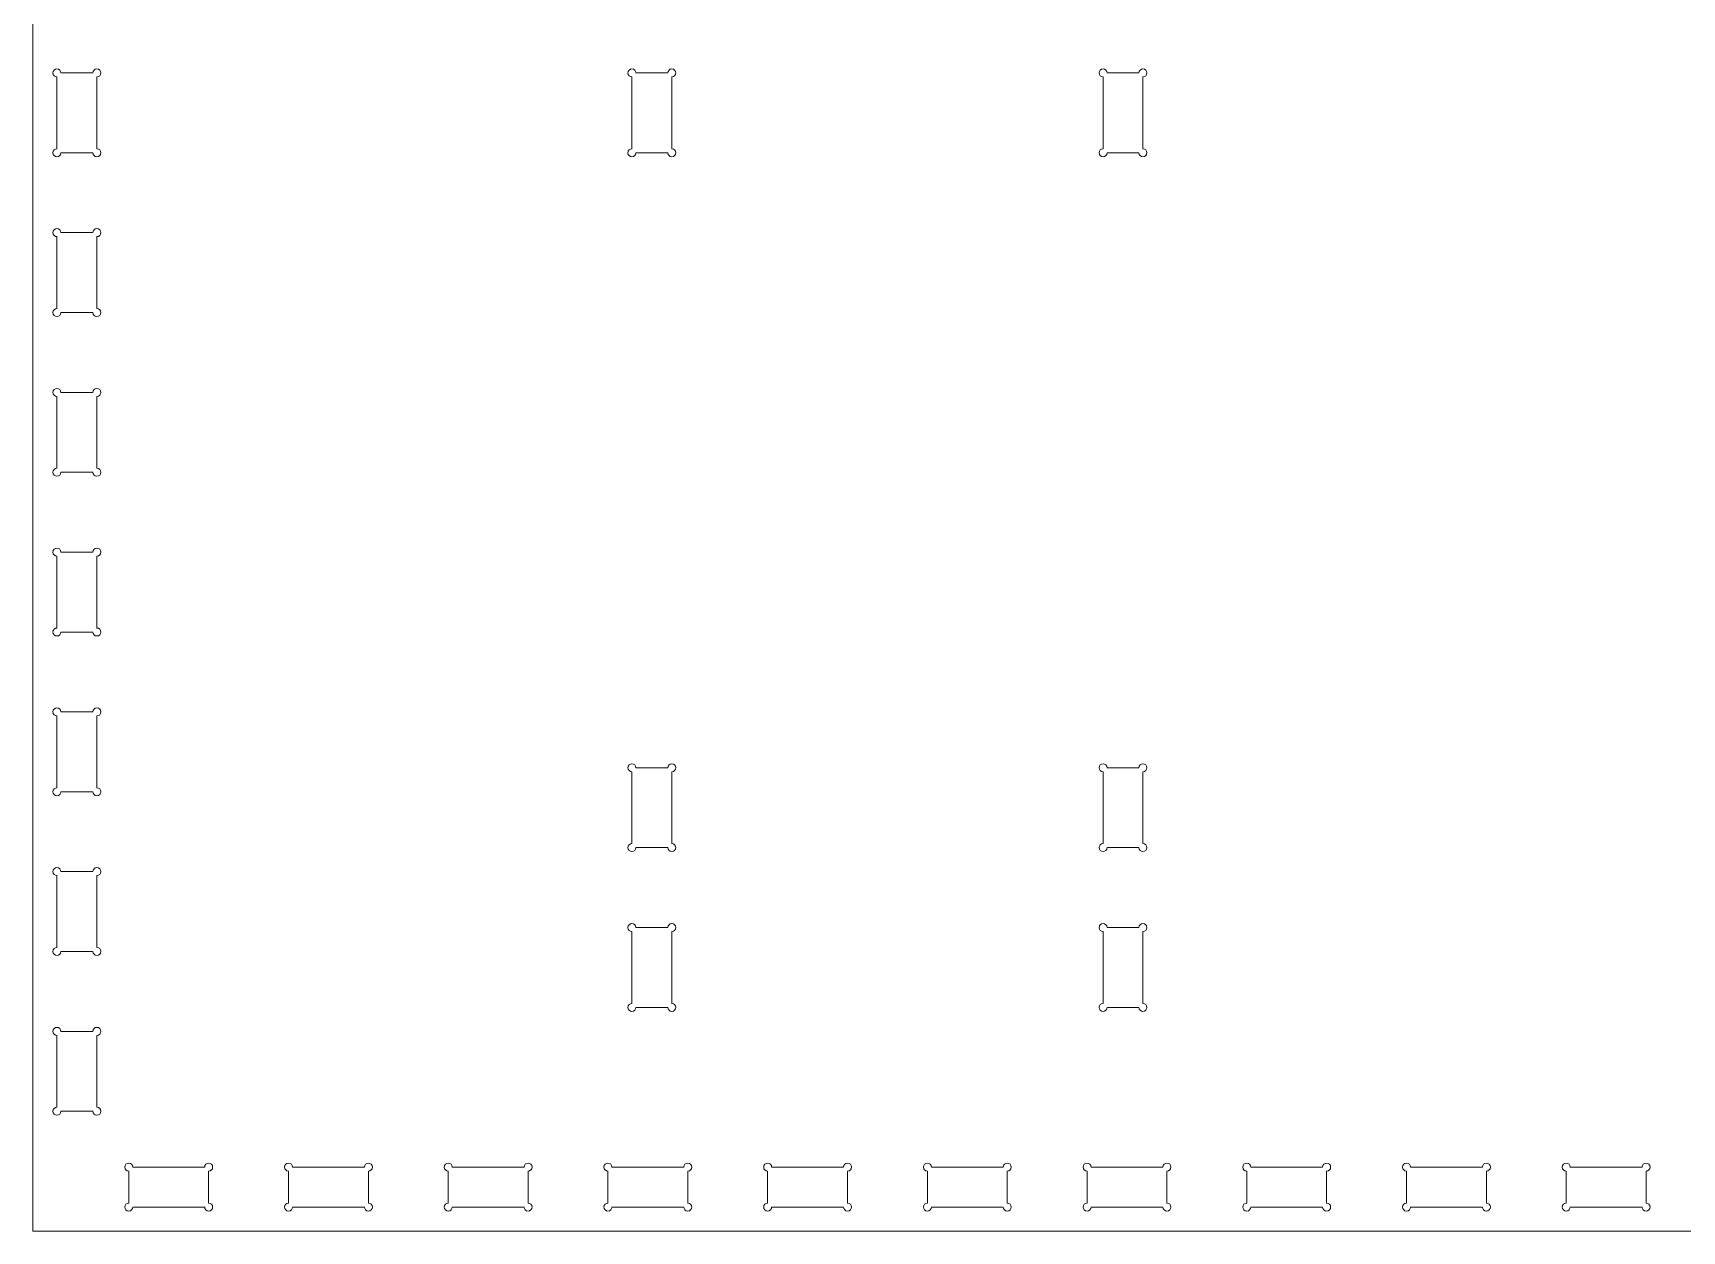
# Model space of a CAD drawing. Header units: millimetres. Extents: x -300 to 100, y -150 to 150.
# Drawn here: x -300 to -93.5, y -150 to 0 of the extents above; entities that cross this region are included whole.
import ezdxf

# ---------------------------------------------------------------- set-up
doc = ezdxf.new("R2010")
doc.units = ezdxf.units.MM
doc.header["$MEASUREMENT"] = 0
doc.layers.add('Layer 1', color=7, linetype='Continuous')

msp = doc.modelspace()

# ---------------------------------------------------------------- linework, layer by layer
at = {"layer": 'Layer 1', "color": 250, "lineweight": 9}
for points, knots in [([(100, 150), (100, 150), (100, -150), (100, -150), (100, -150), (100, -150), (-300, -150), (-300, -150), (-300, -150), (-300, -150), (-300, 150), (-300, 150), (-300, 150), (-300, 150), (100, 150), (100, 150)], [0, 0, 0, 0, 0.25, 0.25, 0.25, 0.25, 0.5, 0.5, 0.5, 0.5, 0.75, 0.75, 0.75, 0.75, 1, 1, 1, 1]), ([(-291.5, -15), (-291.5, -15.2761), (-291.7239, -15.5), (-292, -15.5), (-292, -15.5), (-292.2761, -15.5), (-292.5, -15.2761), (-292.5, -15), (-292.5, -15), (-292.5, -15), (-296.5, -15), (-296.5, -15), (-296.5, -15), (-296.5, -15.2761), (-296.7239, -15.5), (-297, -15.5), (-297, -15.5), (-297.2761, -15.5), (-297.5, -15.2761), (-297.5, -15), (-297.5, -15), (-297.5, -14.7239), (-297.2761, -14.5), (-297, -14.5), (-297, -14.5), (-297, -14.5), (-297, -5.5), (-297, -5.5), (-297, -5.5), (-297.2761, -5.5), (-297.5, -5.2761), (-297.5, -5), (-297.5, -5), (-297.5, -4.7239), (-297.2761, -4.5), (-297, -4.5), (-297, -4.5), (-296.7239, -4.5), (-296.5, -4.7239), (-296.5, -5), (-296.5, -5), (-296.5, -5), (-292.5, -5), (-292.5, -5), (-292.5, -5), (-292.5, -4.7239), (-292.2761, -4.5), (-292, -4.5), (-292, -4.5), (-291.7239, -4.5), (-291.5, -4.7239), (-291.5, -5), (-291.5, -5), (-291.5, -5.2761), (-291.7239, -5.5), (-292, -5.5), (-292, -5.5), (-292, -5.5), (-292, -14.5), (-292, -14.5), (-292, -14.5), (-291.7239, -14.5), (-291.5, -14.7239), (-291.5, -15)], [0, 0, 0, 0, 0.0625, 0.0625, 0.0625, 0.0625, 0.125, 0.125, 0.125, 0.125, 0.1875, 0.1875, 0.1875, 0.1875, 0.25, 0.25, 0.25, 0.25, 0.3125, 0.3125, 0.3125, 0.3125, 0.375, 0.375, 0.375, 0.375, 0.4375, 0.4375, 0.4375, 0.4375, 0.5, 0.5, 0.5, 0.5, 0.5625, 0.5625, 0.5625, 0.5625, 0.625, 0.625, 0.625, 0.625, 0.6875, 0.6875, 0.6875, 0.6875, 0.75, 0.75, 0.75, 0.75, 0.8125, 0.8125, 0.8125, 0.8125, 0.875, 0.875, 0.875, 0.875, 0.9375, 0.9375, 0.9375, 0.9375, 1, 1, 1, 1]), ([(-225.5, -5), (-225.5, -4.7239), (-225.2761, -4.5), (-225, -4.5), (-225, -4.5), (-224.7239, -4.5), (-224.5, -4.7239), (-224.5, -5), (-224.5, -5), (-224.5, -5), (-220.5, -5), (-220.5, -5), (-220.5, -5), (-220.5, -4.7239), (-220.2761, -4.5), (-220, -4.5), (-220, -4.5), (-219.7239, -4.5), (-219.5, -4.7239), (-219.5, -5), (-219.5, -5), (-219.5, -5.2761), (-219.7239, -5.5), (-220, -5.5), (-220, -5.5), (-220, -5.5), (-220, -14.5), (-220, -14.5), (-220, -14.5), (-219.7239, -14.5), (-219.5, -14.7239), (-219.5, -15), (-219.5, -15), (-219.5, -15.2761), (-219.7239, -15.5), (-220, -15.5), (-220, -15.5), (-220.2761, -15.5), (-220.5, -15.2761), (-220.5, -15), (-220.5, -15), (-220.5, -15), (-224.5, -15), (-224.5, -15), (-224.5, -15), (-224.5, -15.2761), (-224.7239, -15.5), (-225, -15.5), (-225, -15.5), (-225.2761, -15.5), (-225.5, -15.2761), (-225.5, -15), (-225.5, -15), (-225.5, -14.7239), (-225.2761, -14.5), (-225, -14.5), (-225, -14.5), (-225, -14.5), (-225, -5.5), (-225, -5.5), (-225, -5.5), (-225.2761, -5.5), (-225.5, -5.2761), (-225.5, -5)], [0, 0, 0, 0, 0.0625, 0.0625, 0.0625, 0.0625, 0.125, 0.125, 0.125, 0.125, 0.1875, 0.1875, 0.1875, 0.1875, 0.25, 0.25, 0.25, 0.25, 0.3125, 0.3125, 0.3125, 0.3125, 0.375, 0.375, 0.375, 0.375, 0.4375, 0.4375, 0.4375, 0.4375, 0.5, 0.5, 0.5, 0.5, 0.5625, 0.5625, 0.5625, 0.5625, 0.625, 0.625, 0.625, 0.625, 0.6875, 0.6875, 0.6875, 0.6875, 0.75, 0.75, 0.75, 0.75, 0.8125, 0.8125, 0.8125, 0.8125, 0.875, 0.875, 0.875, 0.875, 0.9375, 0.9375, 0.9375, 0.9375, 1, 1, 1, 1]), ([(-166.5, -5), (-166.5, -4.7239), (-166.2761, -4.5), (-166, -4.5), (-166, -4.5), (-165.7239, -4.5), (-165.5, -4.7239), (-165.5, -5), (-165.5, -5), (-165.5, -5), (-161.5, -5), (-161.5, -5), (-161.5, -5), (-161.5, -4.7239), (-161.2761, -4.5), (-161, -4.5), (-161, -4.5), (-160.7239, -4.5), (-160.5, -4.7239), (-160.5, -5), (-160.5, -5), (-160.5, -5.2761), (-160.7239, -5.5), (-161, -5.5), (-161, -5.5), (-161, -5.5), (-161, -14.5), (-161, -14.5), (-161, -14.5), (-160.7239, -14.5), (-160.5, -14.7239), (-160.5, -15), (-160.5, -15), (-160.5, -15.2761), (-160.7239, -15.5), (-161, -15.5), (-161, -15.5), (-161.2761, -15.5), (-161.5, -15.2761), (-161.5, -15), (-161.5, -15), (-161.5, -15), (-165.5, -15), (-165.5, -15), (-165.5, -15), (-165.5, -15.2761), (-165.7239, -15.5), (-166, -15.5), (-166, -15.5), (-166.2761, -15.5), (-166.5, -15.2761), (-166.5, -15), (-166.5, -15), (-166.5, -14.7239), (-166.2761, -14.5), (-166, -14.5), (-166, -14.5), (-166, -14.5), (-166, -5.5), (-166, -5.5), (-166, -5.5), (-166.2761, -5.5), (-166.5, -5.2761), (-166.5, -5)], [0, 0, 0, 0, 0.0625, 0.0625, 0.0625, 0.0625, 0.125, 0.125, 0.125, 0.125, 0.1875, 0.1875, 0.1875, 0.1875, 0.25, 0.25, 0.25, 0.25, 0.3125, 0.3125, 0.3125, 0.3125, 0.375, 0.375, 0.375, 0.375, 0.4375, 0.4375, 0.4375, 0.4375, 0.5, 0.5, 0.5, 0.5, 0.5625, 0.5625, 0.5625, 0.5625, 0.625, 0.625, 0.625, 0.625, 0.6875, 0.6875, 0.6875, 0.6875, 0.75, 0.75, 0.75, 0.75, 0.8125, 0.8125, 0.8125, 0.8125, 0.875, 0.875, 0.875, 0.875, 0.9375, 0.9375, 0.9375, 0.9375, 1, 1, 1, 1]), ([(-291.5, -35), (-291.5, -35.2761), (-291.7239, -35.5), (-292, -35.5), (-292, -35.5), (-292.2761, -35.5), (-292.5, -35.2761), (-292.5, -35), (-292.5, -35), (-292.5, -35), (-296.5, -35), (-296.5, -35), (-296.5, -35), (-296.5, -35.2761), (-296.7239, -35.5), (-297, -35.5), (-297, -35.5), (-297.2761, -35.5), (-297.5, -35.2761), (-297.5, -35), (-297.5, -35), (-297.5, -34.7239), (-297.2761, -34.5), (-297, -34.5), (-297, -34.5), (-297, -34.5), (-297, -25.5), (-297, -25.5), (-297, -25.5), (-297.2761, -25.5), (-297.5, -25.2761), (-297.5, -25), (-297.5, -25), (-297.5, -24.7239), (-297.2761, -24.5), (-297, -24.5), (-297, -24.5), (-296.7239, -24.5), (-296.5, -24.7239), (-296.5, -25), (-296.5, -25), (-296.5, -25), (-292.5, -25), (-292.5, -25), (-292.5, -25), (-292.5, -24.7239), (-292.2761, -24.5), (-292, -24.5), (-292, -24.5), (-291.7239, -24.5), (-291.5, -24.7239), (-291.5, -25), (-291.5, -25), (-291.5, -25.2761), (-291.7239, -25.5), (-292, -25.5), (-292, -25.5), (-292, -25.5), (-292, -34.5), (-292, -34.5), (-292, -34.5), (-291.7239, -34.5), (-291.5, -34.7239), (-291.5, -35)], [0, 0, 0, 0, 0.0625, 0.0625, 0.0625, 0.0625, 0.125, 0.125, 0.125, 0.125, 0.1875, 0.1875, 0.1875, 0.1875, 0.25, 0.25, 0.25, 0.25, 0.3125, 0.3125, 0.3125, 0.3125, 0.375, 0.375, 0.375, 0.375, 0.4375, 0.4375, 0.4375, 0.4375, 0.5, 0.5, 0.5, 0.5, 0.5625, 0.5625, 0.5625, 0.5625, 0.625, 0.625, 0.625, 0.625, 0.6875, 0.6875, 0.6875, 0.6875, 0.75, 0.75, 0.75, 0.75, 0.8125, 0.8125, 0.8125, 0.8125, 0.875, 0.875, 0.875, 0.875, 0.9375, 0.9375, 0.9375, 0.9375, 1, 1, 1, 1]), ([(-291.5, -55), (-291.5, -55.2761), (-291.7239, -55.5), (-292, -55.5), (-292, -55.5), (-292.2761, -55.5), (-292.5, -55.2761), (-292.5, -55), (-292.5, -55), (-292.5, -55), (-296.5, -55), (-296.5, -55), (-296.5, -55), (-296.5, -55.2761), (-296.7239, -55.5), (-297, -55.5), (-297, -55.5), (-297.2761, -55.5), (-297.5, -55.2761), (-297.5, -55), (-297.5, -55), (-297.5, -54.7239), (-297.2761, -54.5), (-297, -54.5), (-297, -54.5), (-297, -54.5), (-297, -45.5), (-297, -45.5), (-297, -45.5), (-297.2761, -45.5), (-297.5, -45.2761), (-297.5, -45), (-297.5, -45), (-297.5, -44.7239), (-297.2761, -44.5), (-297, -44.5), (-297, -44.5), (-296.7239, -44.5), (-296.5, -44.7239), (-296.5, -45), (-296.5, -45), (-296.5, -45), (-292.5, -45), (-292.5, -45), (-292.5, -45), (-292.5, -44.7239), (-292.2761, -44.5), (-292, -44.5), (-292, -44.5), (-291.7239, -44.5), (-291.5, -44.7239), (-291.5, -45), (-291.5, -45), (-291.5, -45.2761), (-291.7239, -45.5), (-292, -45.5), (-292, -45.5), (-292, -45.5), (-292, -54.5), (-292, -54.5), (-292, -54.5), (-291.7239, -54.5), (-291.5, -54.7239), (-291.5, -55)], [0, 0, 0, 0, 0.0625, 0.0625, 0.0625, 0.0625, 0.125, 0.125, 0.125, 0.125, 0.1875, 0.1875, 0.1875, 0.1875, 0.25, 0.25, 0.25, 0.25, 0.3125, 0.3125, 0.3125, 0.3125, 0.375, 0.375, 0.375, 0.375, 0.4375, 0.4375, 0.4375, 0.4375, 0.5, 0.5, 0.5, 0.5, 0.5625, 0.5625, 0.5625, 0.5625, 0.625, 0.625, 0.625, 0.625, 0.6875, 0.6875, 0.6875, 0.6875, 0.75, 0.75, 0.75, 0.75, 0.8125, 0.8125, 0.8125, 0.8125, 0.875, 0.875, 0.875, 0.875, 0.9375, 0.9375, 0.9375, 0.9375, 1, 1, 1, 1]), ([(-291.5, -75), (-291.5, -75.2761), (-291.7239, -75.5), (-292, -75.5), (-292, -75.5), (-292.2761, -75.5), (-292.5, -75.2761), (-292.5, -75), (-292.5, -75), (-292.5, -75), (-296.5, -75), (-296.5, -75), (-296.5, -75), (-296.5, -75.2761), (-296.7239, -75.5), (-297, -75.5), (-297, -75.5), (-297.2761, -75.5), (-297.5, -75.2761), (-297.5, -75), (-297.5, -75), (-297.5, -74.7239), (-297.2761, -74.5), (-297, -74.5), (-297, -74.5), (-297, -74.5), (-297, -65.5), (-297, -65.5), (-297, -65.5), (-297.2761, -65.5), (-297.5, -65.2761), (-297.5, -65), (-297.5, -65), (-297.5, -64.7239), (-297.2761, -64.5), (-297, -64.5), (-297, -64.5), (-296.7239, -64.5), (-296.5, -64.7239), (-296.5, -65), (-296.5, -65), (-296.5, -65), (-292.5, -65), (-292.5, -65), (-292.5, -65), (-292.5, -64.7239), (-292.2761, -64.5), (-292, -64.5), (-292, -64.5), (-291.7239, -64.5), (-291.5, -64.7239), (-291.5, -65), (-291.5, -65), (-291.5, -65.2761), (-291.7239, -65.5), (-292, -65.5), (-292, -65.5), (-292, -65.5), (-292, -74.5), (-292, -74.5), (-292, -74.5), (-291.7239, -74.5), (-291.5, -74.7239), (-291.5, -75)], [0, 0, 0, 0, 0.0625, 0.0625, 0.0625, 0.0625, 0.125, 0.125, 0.125, 0.125, 0.1875, 0.1875, 0.1875, 0.1875, 0.25, 0.25, 0.25, 0.25, 0.3125, 0.3125, 0.3125, 0.3125, 0.375, 0.375, 0.375, 0.375, 0.4375, 0.4375, 0.4375, 0.4375, 0.5, 0.5, 0.5, 0.5, 0.5625, 0.5625, 0.5625, 0.5625, 0.625, 0.625, 0.625, 0.625, 0.6875, 0.6875, 0.6875, 0.6875, 0.75, 0.75, 0.75, 0.75, 0.8125, 0.8125, 0.8125, 0.8125, 0.875, 0.875, 0.875, 0.875, 0.9375, 0.9375, 0.9375, 0.9375, 1, 1, 1, 1]), ([(-291.5, -95), (-291.5, -95.2761), (-291.7239, -95.5), (-292, -95.5), (-292, -95.5), (-292.2761, -95.5), (-292.5, -95.2761), (-292.5, -95), (-292.5, -95), (-292.5, -95), (-296.5, -95), (-296.5, -95), (-296.5, -95), (-296.5, -95.2761), (-296.7239, -95.5), (-297, -95.5), (-297, -95.5), (-297.2761, -95.5), (-297.5, -95.2761), (-297.5, -95), (-297.5, -95), (-297.5, -94.7239), (-297.2761, -94.5), (-297, -94.5), (-297, -94.5), (-297, -94.5), (-297, -85.5), (-297, -85.5), (-297, -85.5), (-297.2761, -85.5), (-297.5, -85.2761), (-297.5, -85), (-297.5, -85), (-297.5, -84.7239), (-297.2761, -84.5), (-297, -84.5), (-297, -84.5), (-296.7239, -84.5), (-296.5, -84.7239), (-296.5, -85), (-296.5, -85), (-296.5, -85), (-292.5, -85), (-292.5, -85), (-292.5, -85), (-292.5, -84.7239), (-292.2761, -84.5), (-292, -84.5), (-292, -84.5), (-291.7239, -84.5), (-291.5, -84.7239), (-291.5, -85), (-291.5, -85), (-291.5, -85.2761), (-291.7239, -85.5), (-292, -85.5), (-292, -85.5), (-292, -85.5), (-292, -94.5), (-292, -94.5), (-292, -94.5), (-291.7239, -94.5), (-291.5, -94.7239), (-291.5, -95)], [0, 0, 0, 0, 0.0625, 0.0625, 0.0625, 0.0625, 0.125, 0.125, 0.125, 0.125, 0.1875, 0.1875, 0.1875, 0.1875, 0.25, 0.25, 0.25, 0.25, 0.3125, 0.3125, 0.3125, 0.3125, 0.375, 0.375, 0.375, 0.375, 0.4375, 0.4375, 0.4375, 0.4375, 0.5, 0.5, 0.5, 0.5, 0.5625, 0.5625, 0.5625, 0.5625, 0.625, 0.625, 0.625, 0.625, 0.6875, 0.6875, 0.6875, 0.6875, 0.75, 0.75, 0.75, 0.75, 0.8125, 0.8125, 0.8125, 0.8125, 0.875, 0.875, 0.875, 0.875, 0.9375, 0.9375, 0.9375, 0.9375, 1, 1, 1, 1]), ([(-225.5, -92), (-225.5, -91.7239), (-225.2761, -91.5), (-225, -91.5), (-225, -91.5), (-224.7239, -91.5), (-224.5, -91.7239), (-224.5, -92), (-224.5, -92), (-224.5, -92), (-220.5, -92), (-220.5, -92), (-220.5, -92), (-220.5, -91.7239), (-220.2761, -91.5), (-220, -91.5), (-220, -91.5), (-219.7239, -91.5), (-219.5, -91.7239), (-219.5, -92), (-219.5, -92), (-219.5, -92.2761), (-219.7239, -92.5), (-220, -92.5), (-220, -92.5), (-220, -92.5), (-220, -101.5), (-220, -101.5), (-220, -101.5), (-219.7239, -101.5), (-219.5, -101.7239), (-219.5, -102), (-219.5, -102), (-219.5, -102.2761), (-219.7239, -102.5), (-220, -102.5), (-220, -102.5), (-220.2761, -102.5), (-220.5, -102.2761), (-220.5, -102), (-220.5, -102), (-220.5, -102), (-224.5, -102), (-224.5, -102), (-224.5, -102), (-224.5, -102.2761), (-224.7239, -102.5), (-225, -102.5), (-225, -102.5), (-225.2761, -102.5), (-225.5, -102.2761), (-225.5, -102), (-225.5, -102), (-225.5, -101.7239), (-225.2761, -101.5), (-225, -101.5), (-225, -101.5), (-225, -101.5), (-225, -92.5), (-225, -92.5), (-225, -92.5), (-225.2761, -92.5), (-225.5, -92.2761), (-225.5, -92)], [0, 0, 0, 0, 0.0625, 0.0625, 0.0625, 0.0625, 0.125, 0.125, 0.125, 0.125, 0.1875, 0.1875, 0.1875, 0.1875, 0.25, 0.25, 0.25, 0.25, 0.3125, 0.3125, 0.3125, 0.3125, 0.375, 0.375, 0.375, 0.375, 0.4375, 0.4375, 0.4375, 0.4375, 0.5, 0.5, 0.5, 0.5, 0.5625, 0.5625, 0.5625, 0.5625, 0.625, 0.625, 0.625, 0.625, 0.6875, 0.6875, 0.6875, 0.6875, 0.75, 0.75, 0.75, 0.75, 0.8125, 0.8125, 0.8125, 0.8125, 0.875, 0.875, 0.875, 0.875, 0.9375, 0.9375, 0.9375, 0.9375, 1, 1, 1, 1]), ([(-166.5, -92), (-166.5, -91.7239), (-166.2761, -91.5), (-166, -91.5), (-166, -91.5), (-165.7239, -91.5), (-165.5, -91.7239), (-165.5, -92), (-165.5, -92), (-165.5, -92), (-161.5, -92), (-161.5, -92), (-161.5, -92), (-161.5, -91.7239), (-161.2761, -91.5), (-161, -91.5), (-161, -91.5), (-160.7239, -91.5), (-160.5, -91.7239), (-160.5, -92), (-160.5, -92), (-160.5, -92.2761), (-160.7239, -92.5), (-161, -92.5), (-161, -92.5), (-161, -92.5), (-161, -101.5), (-161, -101.5), (-161, -101.5), (-160.7239, -101.5), (-160.5, -101.7239), (-160.5, -102), (-160.5, -102), (-160.5, -102.2761), (-160.7239, -102.5), (-161, -102.5), (-161, -102.5), (-161.2761, -102.5), (-161.5, -102.2761), (-161.5, -102), (-161.5, -102), (-161.5, -102), (-165.5, -102), (-165.5, -102), (-165.5, -102), (-165.5, -102.2761), (-165.7239, -102.5), (-166, -102.5), (-166, -102.5), (-166.2761, -102.5), (-166.5, -102.2761), (-166.5, -102), (-166.5, -102), (-166.5, -101.7239), (-166.2761, -101.5), (-166, -101.5), (-166, -101.5), (-166, -101.5), (-166, -92.5), (-166, -92.5), (-166, -92.5), (-166.2761, -92.5), (-166.5, -92.2761), (-166.5, -92)], [0, 0, 0, 0, 0.0625, 0.0625, 0.0625, 0.0625, 0.125, 0.125, 0.125, 0.125, 0.1875, 0.1875, 0.1875, 0.1875, 0.25, 0.25, 0.25, 0.25, 0.3125, 0.3125, 0.3125, 0.3125, 0.375, 0.375, 0.375, 0.375, 0.4375, 0.4375, 0.4375, 0.4375, 0.5, 0.5, 0.5, 0.5, 0.5625, 0.5625, 0.5625, 0.5625, 0.625, 0.625, 0.625, 0.625, 0.6875, 0.6875, 0.6875, 0.6875, 0.75, 0.75, 0.75, 0.75, 0.8125, 0.8125, 0.8125, 0.8125, 0.875, 0.875, 0.875, 0.875, 0.9375, 0.9375, 0.9375, 0.9375, 1, 1, 1, 1]), ([(-291.5, -115), (-291.5, -115.2761), (-291.7239, -115.5), (-292, -115.5), (-292, -115.5), (-292.2761, -115.5), (-292.5, -115.2761), (-292.5, -115), (-292.5, -115), (-292.5, -115), (-296.5, -115), (-296.5, -115), (-296.5, -115), (-296.5, -115.2761), (-296.7239, -115.5), (-297, -115.5), (-297, -115.5), (-297.2761, -115.5), (-297.5, -115.2761), (-297.5, -115), (-297.5, -115), (-297.5, -114.7239), (-297.2761, -114.5), (-297, -114.5), (-297, -114.5), (-297, -114.5), (-297, -105.5), (-297, -105.5), (-297, -105.5), (-297.2761, -105.5), (-297.5, -105.2761), (-297.5, -105), (-297.5, -105), (-297.5, -104.7239), (-297.2761, -104.5), (-297, -104.5), (-297, -104.5), (-296.7239, -104.5), (-296.5, -104.7239), (-296.5, -105), (-296.5, -105), (-296.5, -105), (-292.5, -105), (-292.5, -105), (-292.5, -105), (-292.5, -104.7239), (-292.2761, -104.5), (-292, -104.5), (-292, -104.5), (-291.7239, -104.5), (-291.5, -104.7239), (-291.5, -105), (-291.5, -105), (-291.5, -105.2761), (-291.7239, -105.5), (-292, -105.5), (-292, -105.5), (-292, -105.5), (-292, -114.5), (-292, -114.5), (-292, -114.5), (-291.7239, -114.5), (-291.5, -114.7239), (-291.5, -115)], [0, 0, 0, 0, 0.0625, 0.0625, 0.0625, 0.0625, 0.125, 0.125, 0.125, 0.125, 0.1875, 0.1875, 0.1875, 0.1875, 0.25, 0.25, 0.25, 0.25, 0.3125, 0.3125, 0.3125, 0.3125, 0.375, 0.375, 0.375, 0.375, 0.4375, 0.4375, 0.4375, 0.4375, 0.5, 0.5, 0.5, 0.5, 0.5625, 0.5625, 0.5625, 0.5625, 0.625, 0.625, 0.625, 0.625, 0.6875, 0.6875, 0.6875, 0.6875, 0.75, 0.75, 0.75, 0.75, 0.8125, 0.8125, 0.8125, 0.8125, 0.875, 0.875, 0.875, 0.875, 0.9375, 0.9375, 0.9375, 0.9375, 1, 1, 1, 1]), ([(-225.5, -112), (-225.5, -111.7239), (-225.2761, -111.5), (-225, -111.5), (-225, -111.5), (-224.7239, -111.5), (-224.5, -111.7239), (-224.5, -112), (-224.5, -112), (-224.5, -112), (-220.5, -112), (-220.5, -112), (-220.5, -112), (-220.5, -111.7239), (-220.2761, -111.5), (-220, -111.5), (-220, -111.5), (-219.7239, -111.5), (-219.5, -111.7239), (-219.5, -112), (-219.5, -112), (-219.5, -112.2761), (-219.7239, -112.5), (-220, -112.5), (-220, -112.5), (-220, -112.5), (-220, -121.5), (-220, -121.5), (-220, -121.5), (-219.7239, -121.5), (-219.5, -121.7239), (-219.5, -122), (-219.5, -122), (-219.5, -122.2761), (-219.7239, -122.5), (-220, -122.5), (-220, -122.5), (-220.2761, -122.5), (-220.5, -122.2761), (-220.5, -122), (-220.5, -122), (-220.5, -122), (-224.5, -122), (-224.5, -122), (-224.5, -122), (-224.5, -122.2761), (-224.7239, -122.5), (-225, -122.5), (-225, -122.5), (-225.2761, -122.5), (-225.5, -122.2761), (-225.5, -122), (-225.5, -122), (-225.5, -121.7239), (-225.2761, -121.5), (-225, -121.5), (-225, -121.5), (-225, -121.5), (-225, -112.5), (-225, -112.5), (-225, -112.5), (-225.2761, -112.5), (-225.5, -112.2761), (-225.5, -112)], [0, 0, 0, 0, 0.0625, 0.0625, 0.0625, 0.0625, 0.125, 0.125, 0.125, 0.125, 0.1875, 0.1875, 0.1875, 0.1875, 0.25, 0.25, 0.25, 0.25, 0.3125, 0.3125, 0.3125, 0.3125, 0.375, 0.375, 0.375, 0.375, 0.4375, 0.4375, 0.4375, 0.4375, 0.5, 0.5, 0.5, 0.5, 0.5625, 0.5625, 0.5625, 0.5625, 0.625, 0.625, 0.625, 0.625, 0.6875, 0.6875, 0.6875, 0.6875, 0.75, 0.75, 0.75, 0.75, 0.8125, 0.8125, 0.8125, 0.8125, 0.875, 0.875, 0.875, 0.875, 0.9375, 0.9375, 0.9375, 0.9375, 1, 1, 1, 1]), ([(-166.5, -112), (-166.5, -111.7239), (-166.2761, -111.5), (-166, -111.5), (-166, -111.5), (-165.7239, -111.5), (-165.5, -111.7239), (-165.5, -112), (-165.5, -112), (-165.5, -112), (-161.5, -112), (-161.5, -112), (-161.5, -112), (-161.5, -111.7239), (-161.2761, -111.5), (-161, -111.5), (-161, -111.5), (-160.7239, -111.5), (-160.5, -111.7239), (-160.5, -112), (-160.5, -112), (-160.5, -112.2761), (-160.7239, -112.5), (-161, -112.5), (-161, -112.5), (-161, -112.5), (-161, -121.5), (-161, -121.5), (-161, -121.5), (-160.7239, -121.5), (-160.5, -121.7239), (-160.5, -122), (-160.5, -122), (-160.5, -122.2761), (-160.7239, -122.5), (-161, -122.5), (-161, -122.5), (-161.2761, -122.5), (-161.5, -122.2761), (-161.5, -122), (-161.5, -122), (-161.5, -122), (-165.5, -122), (-165.5, -122), (-165.5, -122), (-165.5, -122.2761), (-165.7239, -122.5), (-166, -122.5), (-166, -122.5), (-166.2761, -122.5), (-166.5, -122.2761), (-166.5, -122), (-166.5, -122), (-166.5, -121.7239), (-166.2761, -121.5), (-166, -121.5), (-166, -121.5), (-166, -121.5), (-166, -112.5), (-166, -112.5), (-166, -112.5), (-166.2761, -112.5), (-166.5, -112.2761), (-166.5, -112)], [0, 0, 0, 0, 0.0625, 0.0625, 0.0625, 0.0625, 0.125, 0.125, 0.125, 0.125, 0.1875, 0.1875, 0.1875, 0.1875, 0.25, 0.25, 0.25, 0.25, 0.3125, 0.3125, 0.3125, 0.3125, 0.375, 0.375, 0.375, 0.375, 0.4375, 0.4375, 0.4375, 0.4375, 0.5, 0.5, 0.5, 0.5, 0.5625, 0.5625, 0.5625, 0.5625, 0.625, 0.625, 0.625, 0.625, 0.6875, 0.6875, 0.6875, 0.6875, 0.75, 0.75, 0.75, 0.75, 0.8125, 0.8125, 0.8125, 0.8125, 0.875, 0.875, 0.875, 0.875, 0.9375, 0.9375, 0.9375, 0.9375, 1, 1, 1, 1]), ([(-291.5, -135), (-291.5, -135.2761), (-291.7239, -135.5), (-292, -135.5), (-292, -135.5), (-292.2761, -135.5), (-292.5, -135.2761), (-292.5, -135), (-292.5, -135), (-292.5, -135), (-296.5, -135), (-296.5, -135), (-296.5, -135), (-296.5, -135.2761), (-296.7239, -135.5), (-297, -135.5), (-297, -135.5), (-297.2761, -135.5), (-297.5, -135.2761), (-297.5, -135), (-297.5, -135), (-297.5, -134.7239), (-297.2761, -134.5), (-297, -134.5), (-297, -134.5), (-297, -134.5), (-297, -125.5), (-297, -125.5), (-297, -125.5), (-297.2761, -125.5), (-297.5, -125.2761), (-297.5, -125), (-297.5, -125), (-297.5, -124.7239), (-297.2761, -124.5), (-297, -124.5), (-297, -124.5), (-296.7239, -124.5), (-296.5, -124.7239), (-296.5, -125), (-296.5, -125), (-296.5, -125), (-292.5, -125), (-292.5, -125), (-292.5, -125), (-292.5, -124.7239), (-292.2761, -124.5), (-292, -124.5), (-292, -124.5), (-291.7239, -124.5), (-291.5, -124.7239), (-291.5, -125), (-291.5, -125), (-291.5, -125.2761), (-291.7239, -125.5), (-292, -125.5), (-292, -125.5), (-292, -125.5), (-292, -134.5), (-292, -134.5), (-292, -134.5), (-291.7239, -134.5), (-291.5, -134.7239), (-291.5, -135)], [0, 0, 0, 0, 0.0625, 0.0625, 0.0625, 0.0625, 0.125, 0.125, 0.125, 0.125, 0.1875, 0.1875, 0.1875, 0.1875, 0.25, 0.25, 0.25, 0.25, 0.3125, 0.3125, 0.3125, 0.3125, 0.375, 0.375, 0.375, 0.375, 0.4375, 0.4375, 0.4375, 0.4375, 0.5, 0.5, 0.5, 0.5, 0.5625, 0.5625, 0.5625, 0.5625, 0.625, 0.625, 0.625, 0.625, 0.6875, 0.6875, 0.6875, 0.6875, 0.75, 0.75, 0.75, 0.75, 0.8125, 0.8125, 0.8125, 0.8125, 0.875, 0.875, 0.875, 0.875, 0.9375, 0.9375, 0.9375, 0.9375, 1, 1, 1, 1]), ([(-288, -147.5), (-288.2761, -147.5), (-288.5, -147.2761), (-288.5, -147), (-288.5, -147), (-288.5, -146.7239), (-288.2761, -146.5), (-288, -146.5), (-288, -146.5), (-288, -146.5), (-288, -142.5), (-288, -142.5), (-288, -142.5), (-288.2761, -142.5), (-288.5, -142.2761), (-288.5, -142), (-288.5, -142), (-288.5, -141.7239), (-288.2761, -141.5), (-288, -141.5), (-288, -141.5), (-287.7239, -141.5), (-287.5, -141.7239), (-287.5, -142), (-287.5, -142), (-287.5, -142), (-278.5, -142), (-278.5, -142), (-278.5, -142), (-278.5, -141.7239), (-278.2761, -141.5), (-278, -141.5), (-278, -141.5), (-277.7239, -141.5), (-277.5, -141.7239), (-277.5, -142), (-277.5, -142), (-277.5, -142.2761), (-277.7239, -142.5), (-278, -142.5), (-278, -142.5), (-278, -142.5), (-278, -146.5), (-278, -146.5), (-278, -146.5), (-277.7239, -146.5), (-277.5, -146.7239), (-277.5, -147), (-277.5, -147), (-277.5, -147.2761), (-277.7239, -147.5), (-278, -147.5), (-278, -147.5), (-278.2761, -147.5), (-278.5, -147.2761), (-278.5, -147), (-278.5, -147), (-278.5, -147), (-287.5, -147), (-287.5, -147), (-287.5, -147), (-287.5, -147.2761), (-287.7239, -147.5), (-288, -147.5)], [0, 0, 0, 0, 0.0625, 0.0625, 0.0625, 0.0625, 0.125, 0.125, 0.125, 0.125, 0.1875, 0.1875, 0.1875, 0.1875, 0.25, 0.25, 0.25, 0.25, 0.3125, 0.3125, 0.3125, 0.3125, 0.375, 0.375, 0.375, 0.375, 0.4375, 0.4375, 0.4375, 0.4375, 0.5, 0.5, 0.5, 0.5, 0.5625, 0.5625, 0.5625, 0.5625, 0.625, 0.625, 0.625, 0.625, 0.6875, 0.6875, 0.6875, 0.6875, 0.75, 0.75, 0.75, 0.75, 0.8125, 0.8125, 0.8125, 0.8125, 0.875, 0.875, 0.875, 0.875, 0.9375, 0.9375, 0.9375, 0.9375, 1, 1, 1, 1]), ([(-268, -147.5), (-268.2761, -147.5), (-268.5, -147.2761), (-268.5, -147), (-268.5, -147), (-268.5, -146.7239), (-268.2761, -146.5), (-268, -146.5), (-268, -146.5), (-268, -146.5), (-268, -142.5), (-268, -142.5), (-268, -142.5), (-268.2761, -142.5), (-268.5, -142.2761), (-268.5, -142), (-268.5, -142), (-268.5, -141.7239), (-268.2761, -141.5), (-268, -141.5), (-268, -141.5), (-267.7239, -141.5), (-267.5, -141.7239), (-267.5, -142), (-267.5, -142), (-267.5, -142), (-258.5, -142), (-258.5, -142), (-258.5, -142), (-258.5, -141.7239), (-258.2761, -141.5), (-258, -141.5), (-258, -141.5), (-257.7239, -141.5), (-257.5, -141.7239), (-257.5, -142), (-257.5, -142), (-257.5, -142.2761), (-257.7239, -142.5), (-258, -142.5), (-258, -142.5), (-258, -142.5), (-258, -146.5), (-258, -146.5), (-258, -146.5), (-257.7239, -146.5), (-257.5, -146.7239), (-257.5, -147), (-257.5, -147), (-257.5, -147.2761), (-257.7239, -147.5), (-258, -147.5), (-258, -147.5), (-258.2761, -147.5), (-258.5, -147.2761), (-258.5, -147), (-258.5, -147), (-258.5, -147), (-267.5, -147), (-267.5, -147), (-267.5, -147), (-267.5, -147.2761), (-267.7239, -147.5), (-268, -147.5)], [0, 0, 0, 0, 0.0625, 0.0625, 0.0625, 0.0625, 0.125, 0.125, 0.125, 0.125, 0.1875, 0.1875, 0.1875, 0.1875, 0.25, 0.25, 0.25, 0.25, 0.3125, 0.3125, 0.3125, 0.3125, 0.375, 0.375, 0.375, 0.375, 0.4375, 0.4375, 0.4375, 0.4375, 0.5, 0.5, 0.5, 0.5, 0.5625, 0.5625, 0.5625, 0.5625, 0.625, 0.625, 0.625, 0.625, 0.6875, 0.6875, 0.6875, 0.6875, 0.75, 0.75, 0.75, 0.75, 0.8125, 0.8125, 0.8125, 0.8125, 0.875, 0.875, 0.875, 0.875, 0.9375, 0.9375, 0.9375, 0.9375, 1, 1, 1, 1]), ([(-248, -147.5), (-248.2761, -147.5), (-248.5, -147.2761), (-248.5, -147), (-248.5, -147), (-248.5, -146.7239), (-248.2761, -146.5), (-248, -146.5), (-248, -146.5), (-248, -146.5), (-248, -142.5), (-248, -142.5), (-248, -142.5), (-248.2761, -142.5), (-248.5, -142.2761), (-248.5, -142), (-248.5, -142), (-248.5, -141.7239), (-248.2761, -141.5), (-248, -141.5), (-248, -141.5), (-247.7239, -141.5), (-247.5, -141.7239), (-247.5, -142), (-247.5, -142), (-247.5, -142), (-238.5, -142), (-238.5, -142), (-238.5, -142), (-238.5, -141.7239), (-238.2761, -141.5), (-238, -141.5), (-238, -141.5), (-237.7239, -141.5), (-237.5, -141.7239), (-237.5, -142), (-237.5, -142), (-237.5, -142.2761), (-237.7239, -142.5), (-238, -142.5), (-238, -142.5), (-238, -142.5), (-238, -146.5), (-238, -146.5), (-238, -146.5), (-237.7239, -146.5), (-237.5, -146.7239), (-237.5, -147), (-237.5, -147), (-237.5, -147.2761), (-237.7239, -147.5), (-238, -147.5), (-238, -147.5), (-238.2761, -147.5), (-238.5, -147.2761), (-238.5, -147), (-238.5, -147), (-238.5, -147), (-247.5, -147), (-247.5, -147), (-247.5, -147), (-247.5, -147.2761), (-247.7239, -147.5), (-248, -147.5)], [0, 0, 0, 0, 0.0625, 0.0625, 0.0625, 0.0625, 0.125, 0.125, 0.125, 0.125, 0.1875, 0.1875, 0.1875, 0.1875, 0.25, 0.25, 0.25, 0.25, 0.3125, 0.3125, 0.3125, 0.3125, 0.375, 0.375, 0.375, 0.375, 0.4375, 0.4375, 0.4375, 0.4375, 0.5, 0.5, 0.5, 0.5, 0.5625, 0.5625, 0.5625, 0.5625, 0.625, 0.625, 0.625, 0.625, 0.6875, 0.6875, 0.6875, 0.6875, 0.75, 0.75, 0.75, 0.75, 0.8125, 0.8125, 0.8125, 0.8125, 0.875, 0.875, 0.875, 0.875, 0.9375, 0.9375, 0.9375, 0.9375, 1, 1, 1, 1]), ([(-228, -147.5), (-228.2761, -147.5), (-228.5, -147.2761), (-228.5, -147), (-228.5, -147), (-228.5, -146.7239), (-228.2761, -146.5), (-228, -146.5), (-228, -146.5), (-228, -146.5), (-228, -142.5), (-228, -142.5), (-228, -142.5), (-228.2761, -142.5), (-228.5, -142.2761), (-228.5, -142), (-228.5, -142), (-228.5, -141.7239), (-228.2761, -141.5), (-228, -141.5), (-228, -141.5), (-227.7239, -141.5), (-227.5, -141.7239), (-227.5, -142), (-227.5, -142), (-227.5, -142), (-218.5, -142), (-218.5, -142), (-218.5, -142), (-218.5, -141.7239), (-218.2761, -141.5), (-218, -141.5), (-218, -141.5), (-217.7239, -141.5), (-217.5, -141.7239), (-217.5, -142), (-217.5, -142), (-217.5, -142.2761), (-217.7239, -142.5), (-218, -142.5), (-218, -142.5), (-218, -142.5), (-218, -146.5), (-218, -146.5), (-218, -146.5), (-217.7239, -146.5), (-217.5, -146.7239), (-217.5, -147), (-217.5, -147), (-217.5, -147.2761), (-217.7239, -147.5), (-218, -147.5), (-218, -147.5), (-218.2761, -147.5), (-218.5, -147.2761), (-218.5, -147), (-218.5, -147), (-218.5, -147), (-227.5, -147), (-227.5, -147), (-227.5, -147), (-227.5, -147.2761), (-227.7239, -147.5), (-228, -147.5)], [0, 0, 0, 0, 0.0625, 0.0625, 0.0625, 0.0625, 0.125, 0.125, 0.125, 0.125, 0.1875, 0.1875, 0.1875, 0.1875, 0.25, 0.25, 0.25, 0.25, 0.3125, 0.3125, 0.3125, 0.3125, 0.375, 0.375, 0.375, 0.375, 0.4375, 0.4375, 0.4375, 0.4375, 0.5, 0.5, 0.5, 0.5, 0.5625, 0.5625, 0.5625, 0.5625, 0.625, 0.625, 0.625, 0.625, 0.6875, 0.6875, 0.6875, 0.6875, 0.75, 0.75, 0.75, 0.75, 0.8125, 0.8125, 0.8125, 0.8125, 0.875, 0.875, 0.875, 0.875, 0.9375, 0.9375, 0.9375, 0.9375, 1, 1, 1, 1]), ([(-208, -147.5), (-208.2761, -147.5), (-208.5, -147.2761), (-208.5, -147), (-208.5, -147), (-208.5, -146.7239), (-208.2761, -146.5), (-208, -146.5), (-208, -146.5), (-208, -146.5), (-208, -142.5), (-208, -142.5), (-208, -142.5), (-208.2761, -142.5), (-208.5, -142.2761), (-208.5, -142), (-208.5, -142), (-208.5, -141.7239), (-208.2761, -141.5), (-208, -141.5), (-208, -141.5), (-207.7239, -141.5), (-207.5, -141.7239), (-207.5, -142), (-207.5, -142), (-207.5, -142), (-198.5, -142), (-198.5, -142), (-198.5, -142), (-198.5, -141.7239), (-198.2761, -141.5), (-198, -141.5), (-198, -141.5), (-197.7239, -141.5), (-197.5, -141.7239), (-197.5, -142), (-197.5, -142), (-197.5, -142.2761), (-197.7239, -142.5), (-198, -142.5), (-198, -142.5), (-198, -142.5), (-198, -146.5), (-198, -146.5), (-198, -146.5), (-197.7239, -146.5), (-197.5, -146.7239), (-197.5, -147), (-197.5, -147), (-197.5, -147.2761), (-197.7239, -147.5), (-198, -147.5), (-198, -147.5), (-198.2761, -147.5), (-198.5, -147.2761), (-198.5, -147), (-198.5, -147), (-198.5, -147), (-207.5, -147), (-207.5, -147), (-207.5, -147), (-207.5, -147.2761), (-207.7239, -147.5), (-208, -147.5)], [0, 0, 0, 0, 0.0625, 0.0625, 0.0625, 0.0625, 0.125, 0.125, 0.125, 0.125, 0.1875, 0.1875, 0.1875, 0.1875, 0.25, 0.25, 0.25, 0.25, 0.3125, 0.3125, 0.3125, 0.3125, 0.375, 0.375, 0.375, 0.375, 0.4375, 0.4375, 0.4375, 0.4375, 0.5, 0.5, 0.5, 0.5, 0.5625, 0.5625, 0.5625, 0.5625, 0.625, 0.625, 0.625, 0.625, 0.6875, 0.6875, 0.6875, 0.6875, 0.75, 0.75, 0.75, 0.75, 0.8125, 0.8125, 0.8125, 0.8125, 0.875, 0.875, 0.875, 0.875, 0.9375, 0.9375, 0.9375, 0.9375, 1, 1, 1, 1]), ([(-188, -147.5), (-188.2761, -147.5), (-188.5, -147.2761), (-188.5, -147), (-188.5, -147), (-188.5, -146.7239), (-188.2761, -146.5), (-188, -146.5), (-188, -146.5), (-188, -146.5), (-188, -142.5), (-188, -142.5), (-188, -142.5), (-188.2761, -142.5), (-188.5, -142.2761), (-188.5, -142), (-188.5, -142), (-188.5, -141.7239), (-188.2761, -141.5), (-188, -141.5), (-188, -141.5), (-187.7239, -141.5), (-187.5, -141.7239), (-187.5, -142), (-187.5, -142), (-187.5, -142), (-178.5, -142), (-178.5, -142), (-178.5, -142), (-178.5, -141.7239), (-178.2761, -141.5), (-178, -141.5), (-178, -141.5), (-177.7239, -141.5), (-177.5, -141.7239), (-177.5, -142), (-177.5, -142), (-177.5, -142.2761), (-177.7239, -142.5), (-178, -142.5), (-178, -142.5), (-178, -142.5), (-178, -146.5), (-178, -146.5), (-178, -146.5), (-177.7239, -146.5), (-177.5, -146.7239), (-177.5, -147), (-177.5, -147), (-177.5, -147.2761), (-177.7239, -147.5), (-178, -147.5), (-178, -147.5), (-178.2761, -147.5), (-178.5, -147.2761), (-178.5, -147), (-178.5, -147), (-178.5, -147), (-187.5, -147), (-187.5, -147), (-187.5, -147), (-187.5, -147.2761), (-187.7239, -147.5), (-188, -147.5)], [0, 0, 0, 0, 0.0625, 0.0625, 0.0625, 0.0625, 0.125, 0.125, 0.125, 0.125, 0.1875, 0.1875, 0.1875, 0.1875, 0.25, 0.25, 0.25, 0.25, 0.3125, 0.3125, 0.3125, 0.3125, 0.375, 0.375, 0.375, 0.375, 0.4375, 0.4375, 0.4375, 0.4375, 0.5, 0.5, 0.5, 0.5, 0.5625, 0.5625, 0.5625, 0.5625, 0.625, 0.625, 0.625, 0.625, 0.6875, 0.6875, 0.6875, 0.6875, 0.75, 0.75, 0.75, 0.75, 0.8125, 0.8125, 0.8125, 0.8125, 0.875, 0.875, 0.875, 0.875, 0.9375, 0.9375, 0.9375, 0.9375, 1, 1, 1, 1]), ([(-168, -147.5), (-168.2761, -147.5), (-168.5, -147.2761), (-168.5, -147), (-168.5, -147), (-168.5, -146.7239), (-168.2761, -146.5), (-168, -146.5), (-168, -146.5), (-168, -146.5), (-168, -142.5), (-168, -142.5), (-168, -142.5), (-168.2761, -142.5), (-168.5, -142.2761), (-168.5, -142), (-168.5, -142), (-168.5, -141.7239), (-168.2761, -141.5), (-168, -141.5), (-168, -141.5), (-167.7239, -141.5), (-167.5, -141.7239), (-167.5, -142), (-167.5, -142), (-167.5, -142), (-158.5, -142), (-158.5, -142), (-158.5, -142), (-158.5, -141.7239), (-158.2761, -141.5), (-158, -141.5), (-158, -141.5), (-157.7239, -141.5), (-157.5, -141.7239), (-157.5, -142), (-157.5, -142), (-157.5, -142.2761), (-157.7239, -142.5), (-158, -142.5), (-158, -142.5), (-158, -142.5), (-158, -146.5), (-158, -146.5), (-158, -146.5), (-157.7239, -146.5), (-157.5, -146.7239), (-157.5, -147), (-157.5, -147), (-157.5, -147.2761), (-157.7239, -147.5), (-158, -147.5), (-158, -147.5), (-158.2761, -147.5), (-158.5, -147.2761), (-158.5, -147), (-158.5, -147), (-158.5, -147), (-167.5, -147), (-167.5, -147), (-167.5, -147), (-167.5, -147.2761), (-167.7239, -147.5), (-168, -147.5)], [0, 0, 0, 0, 0.0625, 0.0625, 0.0625, 0.0625, 0.125, 0.125, 0.125, 0.125, 0.1875, 0.1875, 0.1875, 0.1875, 0.25, 0.25, 0.25, 0.25, 0.3125, 0.3125, 0.3125, 0.3125, 0.375, 0.375, 0.375, 0.375, 0.4375, 0.4375, 0.4375, 0.4375, 0.5, 0.5, 0.5, 0.5, 0.5625, 0.5625, 0.5625, 0.5625, 0.625, 0.625, 0.625, 0.625, 0.6875, 0.6875, 0.6875, 0.6875, 0.75, 0.75, 0.75, 0.75, 0.8125, 0.8125, 0.8125, 0.8125, 0.875, 0.875, 0.875, 0.875, 0.9375, 0.9375, 0.9375, 0.9375, 1, 1, 1, 1]), ([(-148, -147.5), (-148.2761, -147.5), (-148.5, -147.2761), (-148.5, -147), (-148.5, -147), (-148.5, -146.7239), (-148.2761, -146.5), (-148, -146.5), (-148, -146.5), (-148, -146.5), (-148, -142.5), (-148, -142.5), (-148, -142.5), (-148.2761, -142.5), (-148.5, -142.2761), (-148.5, -142), (-148.5, -142), (-148.5, -141.7239), (-148.2761, -141.5), (-148, -141.5), (-148, -141.5), (-147.7239, -141.5), (-147.5, -141.7239), (-147.5, -142), (-147.5, -142), (-147.5, -142), (-138.5, -142), (-138.5, -142), (-138.5, -142), (-138.5, -141.7239), (-138.2761, -141.5), (-138, -141.5), (-138, -141.5), (-137.7239, -141.5), (-137.5, -141.7239), (-137.5, -142), (-137.5, -142), (-137.5, -142.2761), (-137.7239, -142.5), (-138, -142.5), (-138, -142.5), (-138, -142.5), (-138, -146.5), (-138, -146.5), (-138, -146.5), (-137.7239, -146.5), (-137.5, -146.7239), (-137.5, -147), (-137.5, -147), (-137.5, -147.2761), (-137.7239, -147.5), (-138, -147.5), (-138, -147.5), (-138.2761, -147.5), (-138.5, -147.2761), (-138.5, -147), (-138.5, -147), (-138.5, -147), (-147.5, -147), (-147.5, -147), (-147.5, -147), (-147.5, -147.2761), (-147.7239, -147.5), (-148, -147.5)], [0, 0, 0, 0, 0.0625, 0.0625, 0.0625, 0.0625, 0.125, 0.125, 0.125, 0.125, 0.1875, 0.1875, 0.1875, 0.1875, 0.25, 0.25, 0.25, 0.25, 0.3125, 0.3125, 0.3125, 0.3125, 0.375, 0.375, 0.375, 0.375, 0.4375, 0.4375, 0.4375, 0.4375, 0.5, 0.5, 0.5, 0.5, 0.5625, 0.5625, 0.5625, 0.5625, 0.625, 0.625, 0.625, 0.625, 0.6875, 0.6875, 0.6875, 0.6875, 0.75, 0.75, 0.75, 0.75, 0.8125, 0.8125, 0.8125, 0.8125, 0.875, 0.875, 0.875, 0.875, 0.9375, 0.9375, 0.9375, 0.9375, 1, 1, 1, 1]), ([(-128, -147.5), (-128.2761, -147.5), (-128.5, -147.2761), (-128.5, -147), (-128.5, -147), (-128.5, -146.7239), (-128.2761, -146.5), (-128, -146.5), (-128, -146.5), (-128, -146.5), (-128, -142.5), (-128, -142.5), (-128, -142.5), (-128.2761, -142.5), (-128.5, -142.2761), (-128.5, -142), (-128.5, -142), (-128.5, -141.7239), (-128.2761, -141.5), (-128, -141.5), (-128, -141.5), (-127.7239, -141.5), (-127.5, -141.7239), (-127.5, -142), (-127.5, -142), (-127.5, -142), (-118.5, -142), (-118.5, -142), (-118.5, -142), (-118.5, -141.7239), (-118.2761, -141.5), (-118, -141.5), (-118, -141.5), (-117.7239, -141.5), (-117.5, -141.7239), (-117.5, -142), (-117.5, -142), (-117.5, -142.2761), (-117.7239, -142.5), (-118, -142.5), (-118, -142.5), (-118, -142.5), (-118, -146.5), (-118, -146.5), (-118, -146.5), (-117.7239, -146.5), (-117.5, -146.7239), (-117.5, -147), (-117.5, -147), (-117.5, -147.2761), (-117.7239, -147.5), (-118, -147.5), (-118, -147.5), (-118.2761, -147.5), (-118.5, -147.2761), (-118.5, -147), (-118.5, -147), (-118.5, -147), (-127.5, -147), (-127.5, -147), (-127.5, -147), (-127.5, -147.2761), (-127.7239, -147.5), (-128, -147.5)], [0, 0, 0, 0, 0.0625, 0.0625, 0.0625, 0.0625, 0.125, 0.125, 0.125, 0.125, 0.1875, 0.1875, 0.1875, 0.1875, 0.25, 0.25, 0.25, 0.25, 0.3125, 0.3125, 0.3125, 0.3125, 0.375, 0.375, 0.375, 0.375, 0.4375, 0.4375, 0.4375, 0.4375, 0.5, 0.5, 0.5, 0.5, 0.5625, 0.5625, 0.5625, 0.5625, 0.625, 0.625, 0.625, 0.625, 0.6875, 0.6875, 0.6875, 0.6875, 0.75, 0.75, 0.75, 0.75, 0.8125, 0.8125, 0.8125, 0.8125, 0.875, 0.875, 0.875, 0.875, 0.9375, 0.9375, 0.9375, 0.9375, 1, 1, 1, 1]), ([(-108, -147.5), (-108.2761, -147.5), (-108.5, -147.2761), (-108.5, -147), (-108.5, -147), (-108.5, -146.7239), (-108.2761, -146.5), (-108, -146.5), (-108, -146.5), (-108, -146.5), (-108, -142.5), (-108, -142.5), (-108, -142.5), (-108.2761, -142.5), (-108.5, -142.2761), (-108.5, -142), (-108.5, -142), (-108.5, -141.7239), (-108.2761, -141.5), (-108, -141.5), (-108, -141.5), (-107.7239, -141.5), (-107.5, -141.7239), (-107.5, -142), (-107.5, -142), (-107.5, -142), (-98.5, -142), (-98.5, -142), (-98.5, -142), (-98.5, -141.7239), (-98.2761, -141.5), (-98, -141.5), (-98, -141.5), (-97.7239, -141.5), (-97.5, -141.7239), (-97.5, -142), (-97.5, -142), (-97.5, -142.2761), (-97.7239, -142.5), (-98, -142.5), (-98, -142.5), (-98, -142.5), (-98, -146.5), (-98, -146.5), (-98, -146.5), (-97.7239, -146.5), (-97.5, -146.7239), (-97.5, -147), (-97.5, -147), (-97.5, -147.2761), (-97.7239, -147.5), (-98, -147.5), (-98, -147.5), (-98.2761, -147.5), (-98.5, -147.2761), (-98.5, -147), (-98.5, -147), (-98.5, -147), (-107.5, -147), (-107.5, -147), (-107.5, -147), (-107.5, -147.2761), (-107.7239, -147.5), (-108, -147.5)], [0, 0, 0, 0, 0.0625, 0.0625, 0.0625, 0.0625, 0.125, 0.125, 0.125, 0.125, 0.1875, 0.1875, 0.1875, 0.1875, 0.25, 0.25, 0.25, 0.25, 0.3125, 0.3125, 0.3125, 0.3125, 0.375, 0.375, 0.375, 0.375, 0.4375, 0.4375, 0.4375, 0.4375, 0.5, 0.5, 0.5, 0.5, 0.5625, 0.5625, 0.5625, 0.5625, 0.625, 0.625, 0.625, 0.625, 0.6875, 0.6875, 0.6875, 0.6875, 0.75, 0.75, 0.75, 0.75, 0.8125, 0.8125, 0.8125, 0.8125, 0.875, 0.875, 0.875, 0.875, 0.9375, 0.9375, 0.9375, 0.9375, 1, 1, 1, 1])]:
    msp.add_open_spline(points, degree=3, knots=knots, dxfattribs=at)

doc.saveas('drawing.dxf')
